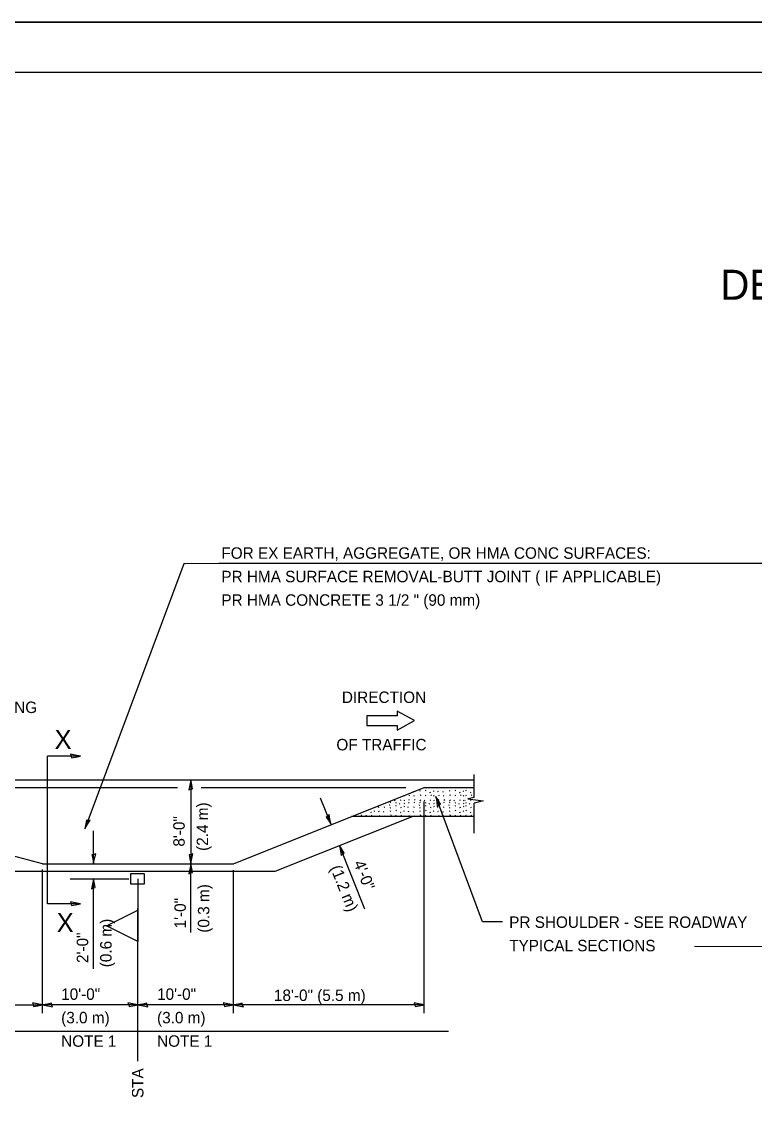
# Model space of a CAD drawing. Extents: x 70369 to 72409, y 70348 to 70788.
# Drawn here: x 71197.4 to 71343.7, y 70568 to 70788 of the extents above; entities that cross this region are included whole.
import ezdxf

# ---------------------------------------------------------------- set-up
doc = ezdxf.new("R2010")
doc.units = 0
for name, color, linetype in [('Design_EX_Roadway Dimensions', 7, 'Continuous'), ('Design_PR_Back of Gutter or Curb line', 7, 'Continuous'), ('Design_PR_PMK Symbols', 7, 'Continuous'), ('Design_PR_Roadway Notes', 7, 'Continuous'), ('Design_PR_Sidewalk', 7, 'Continuous'), ('Level 48', 7, 'Continuous'), ('ROW_EX ROW Line', 7, 'Continuous'), ('Sheets_50 Reference Boundary', 7, 'Continuous'), ('Sheets_General Details', 7, 'Continuous'), ('Sheets_Printer Plotting Border', 7, 'Continuous'), ('Stage_Construction Traffic Control', 7, 'Continuous'), ('Topo_Mailbox', 7, 'Continuous')]:
    doc.layers.add(name, color=color, linetype=linetype)

msp = doc.modelspace()

# ---------------------------------------------------------------- linework, layer by layer
at = {"layer": 'Design_EX_Roadway Dimensions'}
for p, q in [((71202.47, 70611.97), (71202.47, 70641.45)), ((71209.03, 70641.45), (71202.47, 70641.45)), ((71231.09, 70636.73), (71231.09, 70619.99)), ((71259.08, 70627.8), (71256.98, 70633.06)), ((71277.67, 70590.15), (71277.67, 70632.4)), ((71211.66, 70619.99), (71211.66, 70626.55)), ((71265.83, 70610.92), (71260.75, 70623.62)), ((71201.47, 70590.15), (71201.47, 70618.82)), ((71231.09, 70606.24), (71231.09, 70619.99)), ((71239.57, 70590.15), (71239.57, 70618.72)), ((71206.99, 70616.99), (71218.67, 70616.99)), ((71211.66, 70599.01), (71211.66, 70616.99)), ((71209.03, 70611.97), (71202.47, 70611.97)), ((71220.52, 70580.56), (71220.52, 70611.04)), ((71144.32, 70591.82), (71201.47, 70591.82)), ((71220.52, 70591.82), (71201.47, 70591.82)), ((71239.57, 70591.82), (71220.52, 70591.82)), ((71277.67, 70591.82), (71239.57, 70591.82))]:
    msp.add_line(p, q, dxfattribs=at)
for points in [[(71236.7, 70679.91), (71229.67, 70679.84), (71209.91, 70626.93)], [(71293.32, 70608.37), (71289.33, 70608.41), (71279.99, 70633.41)], [(71331.65, 70603.52), (71362.5, 70603.5), (71373.02, 70631.68)]]:
    msp.add_lwpolyline(points, dxfattribs=at)
for points in [[(71207.03, 70641.87), (71207.2, 70641.48), (71207.26, 70641.11), (71208.03, 70641.27), (71209.03, 70641.45), (71207.97, 70641.64)], [(71230.67, 70634.73), (71231.05, 70634.9), (71231.42, 70634.96), (71231.26, 70635.73), (71231.09, 70636.73), (71230.89, 70635.67)], [(71280.3, 70631.39), (71280.6, 70631.68), (71280.93, 70631.87), (71280.51, 70632.54), (71279.99, 70633.41), (71280.18, 70632.35)], [(71258.73, 70629.81), (71258.43, 70629.52), (71258.11, 70629.32), (71258.55, 70628.66), (71259.08, 70627.8), (71258.87, 70628.86)], [(71261.11, 70621.61), (71261.4, 70621.91), (71261.72, 70622.1), (71261.29, 70622.76), (71260.75, 70623.62), (71260.97, 70622.56)], [(71212.08, 70621.99), (71211.7, 70621.83), (71211.33, 70621.77), (71211.49, 70620.99), (71211.66, 70619.99), (71211.86, 70621.06)], [(71231.51, 70621.99), (71231.12, 70621.83), (71230.75, 70621.77), (71230.91, 70620.99), (71231.09, 70619.99), (71231.28, 70621.06)], [(71230.67, 70617.99), (71231.05, 70618.16), (71231.42, 70618.22), (71231.26, 70618.99), (71231.09, 70619.99), (71230.89, 70618.93)], [(71211.24, 70614.99), (71211.63, 70615.16), (71212, 70615.22), (71211.83, 70615.99), (71211.66, 70616.99), (71211.47, 70615.93)], [(71207.03, 70612.39), (71207.2, 70612.01), (71207.26, 70611.64), (71208.03, 70611.8), (71209.03, 70611.97), (71207.97, 70612.17)], [(71199.47, 70592.23), (71199.63, 70591.85), (71199.69, 70591.48), (71200.47, 70591.64), (71201.47, 70591.82), (71200.4, 70592.01)], [(71203.47, 70591.4), (71203.3, 70591.78), (71203.24, 70592.15), (71202.47, 70591.99), (71201.47, 70591.82), (71202.53, 70591.62)], [(71218.52, 70592.23), (71218.68, 70591.85), (71218.74, 70591.48), (71219.52, 70591.64), (71220.52, 70591.82), (71219.45, 70592.01)], [(71222.52, 70591.4), (71222.35, 70591.78), (71222.29, 70592.15), (71221.52, 70591.99), (71220.52, 70591.82), (71221.58, 70591.62)], [(71237.57, 70592.23), (71237.73, 70591.85), (71237.79, 70591.48), (71238.57, 70591.64), (71239.57, 70591.82), (71238.5, 70592.01)], [(71241.57, 70591.4), (71241.4, 70591.78), (71241.34, 70592.15), (71240.57, 70591.99), (71239.57, 70591.82), (71240.63, 70591.62)], [(71275.67, 70592.23), (71275.83, 70591.85), (71275.89, 70591.48), (71276.67, 70591.64), (71277.67, 70591.82), (71276.6, 70592.01)]]:
    msp.add_lwpolyline(points, close=True, dxfattribs=at)
at = {"layer": 'Design_PR_Back of Gutter or Curb line'}
for p, q in [((71247.93, 70618.49), (71275.5, 70629.52)), ((71263.17, 70629.52), (71287.64, 70629.52)), ((71189.63, 70618.49), (71247.93, 70618.49))]:
    msp.add_line(p, q, dxfattribs=at)
at = {"layer": 'Design_PR_PMK Symbols'}
msp.add_line((71135.77, 70636.73), (71287.64, 70636.73), dxfattribs=at)
at = {"layer": 'Design_PR_Roadway Notes'}
msp.add_line((71346.23, 70679.91), (71236.7, 70679.91), dxfattribs=at)
msp.add_lwpolyline([(71211, 70628.66), (71210.59, 70628.64), (71210.22, 70628.71), (71210.1, 70627.93), (71209.91, 70626.93), (71210.47, 70627.87)], close=True, dxfattribs=at)
at = {"layer": 'Design_PR_Sidewalk'}
for p, q in [((71201.47, 70619.99), (71144.32, 70635.23)), ((71239.57, 70619.99), (71277.67, 70635.23)), ((71277.67, 70635.23), (71285.79, 70635.23)), ((71285.79, 70635.23), (71287.64, 70635.23)), ((71201.47, 70619.99), (71239.57, 70619.99))]:
    msp.add_line(p, q, dxfattribs=at)
at = {"layer": 'Level 48'}
msp.add_lwpolyline([(71049.46, 70788.04), (71729.46, 70788.04), (71729.46, 70348.04), (71049.46, 70348.04)], close=True, dxfattribs=at)
at = {"layer": 'ROW_EX ROW Line'}
msp.add_line((71124.36, 70586.55), (71282.51, 70586.55), dxfattribs=at)
at = {"layer": 'Sheets_50 Reference Boundary'}
msp.add_lwpolyline([(71089.46, 70778.04), (71719.46, 70778.04), (71719.46, 70378.04), (71089.46, 70378.04)], close=True, dxfattribs=at)
at = {"layer": 'Sheets_General Details'}
for p, q in [((71729.46, 70788.04), (71049.46, 70788.04)), ((71287.64, 70633.19), (71287.64, 70637.84)), ((71152.76, 70635.23), (71228.4, 70635.23)), ((71233.15, 70635.23), (71274.03, 70635.23)), ((71273.62, 70633.51), (71273.77, 70633.59)), ((71274.66, 70633.6), (71274.81, 70633.67)), ((71275.48, 70634.35), (71275.63, 70634.43)), ((71275.63, 70633.53), (71275.78, 70633.61)), ((71276.82, 70634.52), (71276.97, 70634.59)), ((71276.9, 70633.69), (71277.05, 70633.77)), ((71277.94, 70634.6), (71278.09, 70634.68)), ((71277.95, 70633.63), (71278.1, 70633.71)), ((71278.84, 70634.24), (71278.99, 70634.31)), ((71278.91, 70635.21), (71278.96, 70635.23)), ((71279, 70633.64), (71279.14, 70633.72)), ((71279.53, 70634.48), (71279.68, 70634.56)), ((71279.54, 70633.51), (71279.68, 70633.59)), ((71280.42, 70634.42), (71280.57, 70634.5)), ((71280.58, 70633.6), (71280.73, 70633.67)), ((71281.4, 70634.35), (71281.54, 70634.43)), ((71281.55, 70633.53), (71281.7, 70633.61)), ((71282.73, 70635.19), (71282.82, 70635.23)), ((71282.74, 70634.52), (71282.89, 70634.59)), ((71282.82, 70633.69), (71282.97, 70633.77)), ((71283.86, 70634.6), (71284.01, 70634.68)), ((71283.87, 70633.63), (71284.02, 70633.71)), ((71284.76, 70634.24), (71284.91, 70634.31)), ((71284.83, 70635.21), (71284.88, 70635.23)), ((71284.91, 70633.64), (71285.06, 70633.72)), ((71285.44, 70634.48), (71285.59, 70634.56)), ((71285.45, 70633.51), (71285.6, 70633.59)), ((71286.01, 70634.6), (71286.16, 70634.68)), ((71286.02, 70633.63), (71286.16, 70633.71)), ((71286.9, 70634.24), (71287.05, 70634.31)), ((71286.97, 70635.21), (71287.02, 70635.23)), ((71287.06, 70633.64), (71287.21, 70633.72)), ((71287.59, 70634.48), (71287.64, 70634.51)), ((71287.6, 70633.51), (71287.64, 70633.53)), ((71268.51, 70631.29), (71268.66, 70631.37)), ((71269.7, 70631.3), (71269.85, 70631.38)), ((71270.74, 70631.69), (71270.89, 70631.76)), ((71270.89, 70632.21), (71271.04, 70632.29)), ((71270.9, 70631.17), (71271.05, 70631.24)), ((71271.74, 70632.58), (71271.89, 70632.66)), ((71272.01, 70632.15), (71272.16, 70632.22)), ((71272.02, 70631.55), (71272.16, 70631.63)), ((71272.76, 70631.93), (71272.91, 70632.01)), ((71272.94, 70632.67), (71273.09, 70632.74)), ((71272.99, 70631.19), (71273.14, 70631.26)), ((71273.67, 70632.03), (71273.82, 70632.11)), ((71273.67, 70631.44), (71273.82, 70631.51)), ((71273.7, 70632.62), (71273.85, 70632.7)), ((71274.42, 70631.29), (71274.57, 70631.37)), ((71274.57, 70632.12), (71274.71, 70632.19)), ((71274.6, 70632.78), (71274.75, 70632.85)), ((71275.62, 70631.3), (71275.77, 70631.38)), ((71275.68, 70632.2), (71275.83, 70632.28)), ((71275.72, 70632.71), (71275.87, 70632.79)), ((71276.66, 70631.69), (71276.81, 70631.76)), ((71276.8, 70632.21), (71276.95, 70632.29)), ((71276.82, 70631.17), (71276.96, 70631.24)), ((71276.84, 70632.65), (71276.99, 70632.73)), ((71277.66, 70632.58), (71277.81, 70632.66)), ((71277.93, 70632.15), (71278.08, 70632.22)), ((71277.93, 70631.55), (71278.08, 70631.63)), ((71278.68, 70631.93), (71278.83, 70632.01)), ((71278.86, 70632.67), (71279.01, 70632.74)), ((71278.91, 70631.19), (71279.06, 70631.26)), ((71279.59, 70632.03), (71279.74, 70632.11)), ((71279.59, 70631.44), (71279.74, 70631.51)), ((71279.62, 70632.62), (71279.77, 70632.7)), ((71280.34, 70631.29), (71280.49, 70631.37)), ((71280.48, 70632.12), (71280.63, 70632.19)), ((71280.51, 70632.78), (71280.66, 70632.85)), ((71281.54, 70631.3), (71281.68, 70631.38)), ((71281.6, 70632.2), (71281.75, 70632.28)), ((71281.63, 70632.71), (71281.78, 70632.79)), ((71282.58, 70631.69), (71282.73, 70631.76)), ((71282.72, 70632.21), (71282.87, 70632.29)), ((71282.73, 70631.17), (71282.88, 70631.24)), ((71282.76, 70632.65), (71282.91, 70632.73)), ((71283.58, 70632.58), (71283.73, 70632.66)), ((71283.84, 70632.15), (71283.99, 70632.22)), ((71283.85, 70631.55), (71284, 70631.63)), ((71284.59, 70631.93), (71284.74, 70632.01)), ((71284.77, 70632.67), (71284.92, 70632.74)), ((71284.83, 70631.19), (71284.97, 70631.26)), ((71285.5, 70632.03), (71285.65, 70632.11)), ((71285.51, 70631.44), (71285.66, 70631.51)), ((71285.54, 70632.62), (71285.68, 70632.7)), ((71285.79, 70632.61), (71285.88, 70632.66)), ((71285.99, 70632.15), (71286.14, 70632.22)), ((71286, 70631.55), (71286.15, 70631.63)), ((71286.74, 70631.93), (71286.89, 70632.01)), ((71286.92, 70632.67), (71287.07, 70632.74)), ((71286.97, 70631.19), (71287.12, 70631.26)), ((71287.64, 70626.09), (71287.64, 70632.07)), ((71263.81, 70629.52), (71263.95, 70629.59)), ((71265.07, 70629.67), (71265.22, 70629.75)), ((71266.11, 70630.58), (71266.26, 70630.66)), ((71266.12, 70629.61), (71266.26, 70629.68)), ((71267.01, 70630.21), (71267.16, 70630.29)), ((71267.16, 70629.62), (71267.31, 70629.7)), ((71267.69, 70630.46), (71267.84, 70630.54)), ((71267.75, 70629.52), (71267.85, 70629.57)), ((71268.59, 70630.4), (71268.74, 70630.47)), ((71268.75, 70629.58), (71268.9, 70629.65)), ((71269.56, 70630.33), (71269.71, 70630.41)), ((71269.73, 70629.52), (71269.87, 70629.59)), ((71270.9, 70630.49), (71271.05, 70630.57)), ((71270.99, 70629.67), (71271.13, 70629.75)), ((71272.02, 70630.58), (71272.17, 70630.66)), ((71272.03, 70629.61), (71272.18, 70629.68)), ((71272.92, 70630.21), (71273.07, 70630.29)), ((71273.08, 70629.62), (71273.23, 70629.7)), ((71273.61, 70630.46), (71273.76, 70630.54)), ((71273.67, 70629.52), (71273.77, 70629.57)), ((71274.51, 70630.4), (71274.66, 70630.47)), ((71274.66, 70629.58), (71274.81, 70629.65)), ((71275.48, 70630.33), (71275.63, 70630.41)), ((71275.65, 70629.52), (71275.78, 70629.59)), ((71276.82, 70630.49), (71276.97, 70630.57)), ((71276.9, 70629.67), (71277.05, 70629.75)), ((71277.94, 70630.58), (71278.09, 70630.66)), ((71277.95, 70629.61), (71278.1, 70629.68)), ((71278.84, 70630.21), (71278.99, 70630.29)), ((71279, 70629.62), (71279.14, 70629.7)), ((71279.53, 70630.46), (71279.68, 70630.54)), ((71279.59, 70629.52), (71279.68, 70629.57)), ((71280.42, 70630.4), (71280.57, 70630.47)), ((71280.58, 70629.58), (71280.73, 70629.65)), ((71281.4, 70630.33), (71281.54, 70630.41)), ((71281.57, 70629.52), (71281.7, 70629.59)), ((71282.74, 70630.49), (71282.89, 70630.57)), ((71282.82, 70629.67), (71282.97, 70629.75)), ((71283.86, 70630.58), (71284.01, 70630.66)), ((71283.87, 70629.61), (71284.02, 70629.68)), ((71284.76, 70630.21), (71284.91, 70630.29)), ((71284.91, 70629.62), (71285.06, 70629.7)), ((71285.44, 70630.46), (71285.59, 70630.54)), ((71285.51, 70629.52), (71285.6, 70629.57)), ((71286.01, 70630.58), (71286.16, 70630.66)), ((71286.02, 70629.61), (71286.16, 70629.68)), ((71286.9, 70630.21), (71287.05, 70630.29)), ((71287.06, 70629.62), (71287.21, 70629.7)), ((71287.59, 70630.46), (71287.64, 70630.49))]:
    msp.add_line(p, q, dxfattribs=at)
msp.add_lwpolyline([(71089.46, 70778.04), (71719.46, 70778.04), (71719.46, 70358.04), (71089.46, 70358.04)], close=True, dxfattribs=at)
msp.add_lwpolyline([(71287.64, 70633.19), (71286.42, 70632.92), (71289.44, 70632.58), (71287.64, 70632.07)], dxfattribs=at)
at = {"layer": 'Sheets_Printer Plotting Border'}
msp.add_lwpolyline([(71049.46, 70348.04), (71729.46, 70348.04), (71729.46, 70788.04), (71049.46, 70788.04)], close=True, dxfattribs=at)
at = {"layer": 'Stage_Construction Traffic Control'}
msp.add_lwpolyline([(71266.24, 70649.53), (71266.24, 70647.62), (71272.27, 70647.62), (71272.27, 70646.67), (71275.76, 70648.57), (71272.27, 70650.48), (71272.27, 70649.53)], close=True, dxfattribs=at)
at = {"layer": 'Topo_Mailbox'}
for p, q in [((71220.49, 70616.99), (71220.49, 70604.5)), ((71214.25, 70607.62), (71220.49, 70610.75)), ((71220.49, 70604.5), (71214.25, 70607.62))]:
    msp.add_line(p, q, dxfattribs=at)
msp.add_lwpolyline([(71219.13, 70618.06), (71221.78, 70618.06), (71221.78, 70615.93), (71219.13, 70615.93)], close=True, dxfattribs=at)

# ---------------------------------------------------------------- texts
at = {"layer": 'Design_EX_Roadway Dimensions'}
for s, height, p in [('FOR EX EARTH, AGGREGATE, OR HMA CONC SURFACES:', 2.286, (71237.18, 70680.88)), ('PR HMA SURFACE REMOVAL-BUTT JOINT ( IF APPLICABLE)', 2.286, (71237.18, 70676.19)), ('PR HMA CONCRETE 3 1/2 " (90 mm)', 2.286, (71237.18, 70671.5)), ('PR EDGE LINE - PAVEMENT MARKING', 2.286, (71144.34, 70650.08)), ('X', 3.81, (71203.87, 70642.9)), ('X', 3.81, (71204.29, 70606.34)), ('PR SHOULDER - SEE ROADWAY', 2.286, (71294.66, 70607.19)), ('TYPICAL SECTIONS', 2.286, (71294.66, 70602.51)), ('10\'-0"', 2.286, (71205.19, 70592.82)), ('10\'-0"', 2.286, (71224.34, 70592.82)), ('18\'-0" (5.5 m)', 2.286, (71247.68, 70592.59)), ('(3.0 m)', 2.286, (71205.19, 70588.13)), ('(3.0 m)', 2.286, (71224.34, 70588.13)), ('NOTE 1', 2.286, (71205.19, 70583.45)), ('NOTE 1', 2.286, (71224.34, 70583.45))]:
    msp.add_text(s, height=height, dxfattribs=at).set_placement(p)
for s, rotation, p in [('(2.4 m)', 90, (71234.54, 70622.56)), (' 8\'-0"', 90, (71229.86, 70622.56)), (' 4\'-0"', 291.8044, (71263.22, 70620.92)), ('(1.2 m)', 291.8044, (71258.87, 70619.18)), ('(0.3 m)', 90, (71234.78, 70606.23)), (' 1\'-0"', 90, (71230.09, 70606.23)), ('(0.6 m)', 90, (71215.26, 70599.33)), (' 2\'-0"', 90, (71210.58, 70599.33)), ('STA', 90, (71221.62, 70573.21))]:
    msp.add_text(s, height=2.286, rotation=rotation, dxfattribs=at).set_placement(p)
at = {"layer": 'Design_PR_Roadway Notes'}
for s, p in [('DIRECTION', (71261.25, 70652.09)), ('OF TRAFFIC', (71260.15, 70642.63))]:
    msp.add_text(s, height=2.286, dxfattribs=at).set_placement(p)
at = {"layer": 'Sheets_General Details'}
msp.add_text('DETAILS OF MAILBOX TURNOUTS', height=6, dxfattribs=at).set_placement((71336.82, 70732.59))

doc.saveas('drawing.dxf')
